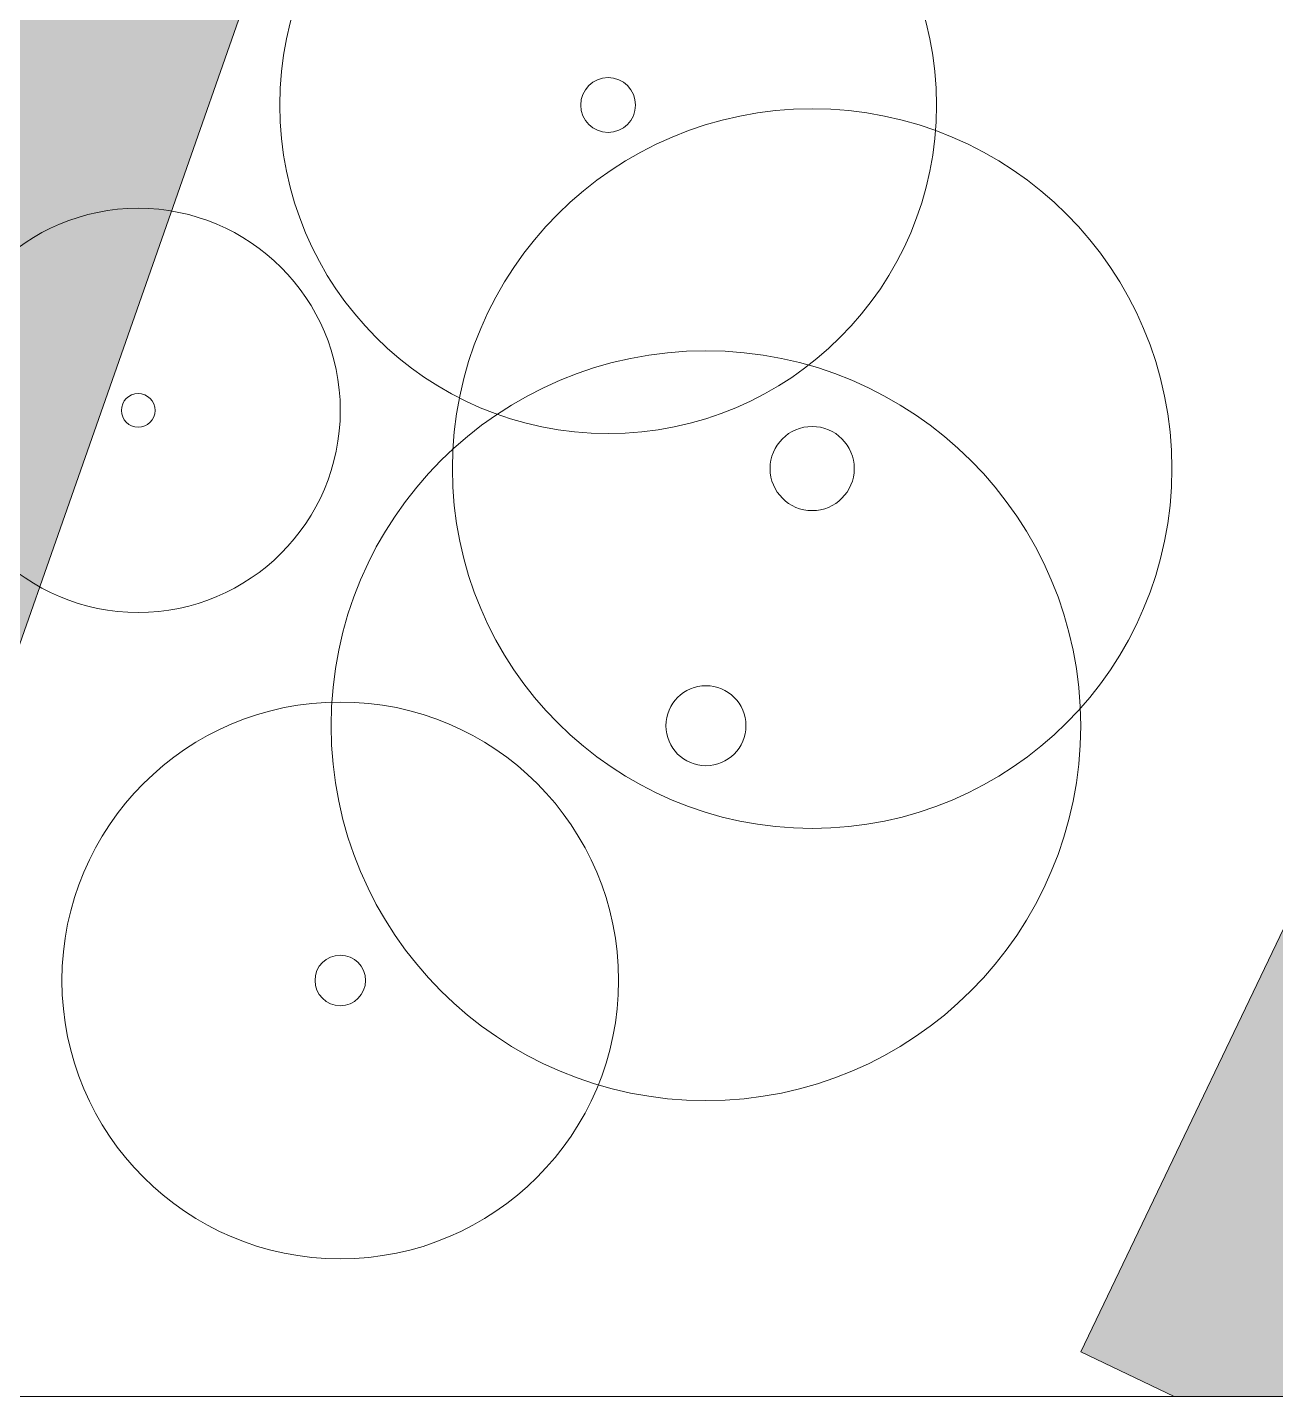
# Model space of a CAD drawing. Header units: metres. Extents: x -3 to 687, y -1 to 1371.
# Drawn here: x 263.38 to 288.09, y 0 to 27.1 of the extents above; entities that cross this region are included whole.
import ezdxf

# ---------------------------------------------------------------- set-up
doc = ezdxf.new("R2010")
doc.units = ezdxf.units.M
doc.header["$MEASUREMENT"] = 0
for name, color, linetype, lineweight, true_color in [('TPX_BUILDINGS', 7, 'CONTINUOUS', 0, 0x000000), ('TPX_BUILDINGS_HATCH', 7, 'CONTINUOUS', 0, 0xf0f0f0), ('TPX_FRAME_PROJECT', 7, 'CONTINUOUS', 0, 0x000000), ('TPX_VEGETATION_TREES_INDIVIDUAL', 7, 'CONTINUOUS', 0, 0x136734), ('TPX_WATERWAYS', 7, 'CONTINUOUS', 0, 0x7aafdf), ('TPX_WATERWAYS_HATCH', 7, 'CONTINUOUS', 0, 0x7aafdf)]:
    doc.layers.add(name, color=color, linetype=linetype, lineweight=lineweight, true_color=true_color)

# ---------------------------------------------------------------- blocks, each defined once
blk = doc.blocks.new('TREETR008_CR074')
at = {"layer": 'TPX_VEGETATION_TREES_INDIVIDUAL'}
for radius in [7.42, 0.792]:
    blk.add_circle((0, 0, 0.036), radius, dxfattribs=at)
blk = doc.blocks.new('TREETR005_CR065')
at = {"layer": 'TPX_VEGETATION_TREES_INDIVIDUAL'}
for radius in [6.5, 0.542]:
    blk.add_circle((0, 0, 0.036), radius, dxfattribs=at)
blk = doc.blocks.new('TREETR003_CR040')
at = {"layer": 'TPX_VEGETATION_TREES_INDIVIDUAL'}
for radius in [4, 0.333]:
    blk.add_circle((0, 0, 0.036), radius, dxfattribs=at)
blk = doc.blocks.new('TREETR008_CR071')
at = {"layer": 'TPX_VEGETATION_TREES_INDIVIDUAL'}
for radius in [7.12, 0.833]:
    blk.add_circle((0, 0, 0.036), radius, dxfattribs=at)
blk = doc.blocks.new('TREETR005_CR055')
at = {"layer": 'TPX_VEGETATION_TREES_INDIVIDUAL'}
for radius in [5.51, 0.5]:
    blk.add_circle((0, 0, 0.036), radius, dxfattribs=at)

msp = doc.modelspace()

# ---------------------------------------------------------------- hatches: boundary and pattern name
at = {"layer": 'TPX_BUILDINGS_HATCH'}
msp.add_hatch(color=256, dxfattribs=at).paths.add_polyline_path([(289.388, 11.641), (284.239, 0.884), (286.086, 0), (302.011, 0), (302.907, 1.868), (304.251, 1.223), (303.664, 0), (313.585, 0), (313.612, 0.058), (289.388, 11.641)])
at = {"layer": 'TPX_WATERWAYS_HATCH'}
msp.add_hatch(color=256, dxfattribs=at).paths.add_polyline_path([(297.46, 139.13), (249.405, 0), (257.973, 0), (258.402, 1.143), (304.441, 132.401), (300.41, 136.264), (297.46, 139.13)])

# ---------------------------------------------------------------- linework, layer by layer
at = {"layer": 'TPX_BUILDINGS', "elevation": 0.042}
msp.add_lwpolyline([(289.388, 11.641), (284.239, 0.884), (286.086, 0), (302.011, 0), (302.907, 1.868), (304.251, 1.223), (303.664, 0), (313.585, 0), (313.612, 0.058)], close=True, dxfattribs=at)
at = {"layer": 'TPX_FRAME_PROJECT', "elevation": 0}
msp.add_lwpolyline([(0, 0), (681.314, 0), (681.314, 1365.202), (0, 1365.202)], close=True, dxfattribs=at)
at = {"layer": 'TPX_WATERWAYS', "elevation": 0.006}
msp.add_lwpolyline([(297.46, 139.13), (249.405, 0), (257.973, 0), (258.402, 1.143), (304.441, 132.401), (300.41, 136.264)], close=True, dxfattribs=at)

# ---------------------------------------------------------------- block references
at = {"layer": 'TPX_VEGETATION_TREES_INDIVIDUAL'}
for name, p in [('TREETR005_CR065', (274.879, 25.56, 0.036)), ('TREETR008_CR071', (278.918, 18.366, 0.036)), ('TREETR003_CR040', (265.577, 19.517, 0.036)), ('TREETR008_CR074', (276.815, 13.277, 0.036)), ('TREETR005_CR055', (269.577, 8.236, 0.036))]:
    msp.add_blockref(name, p, dxfattribs=at)

doc.saveas('drawing.dxf')
